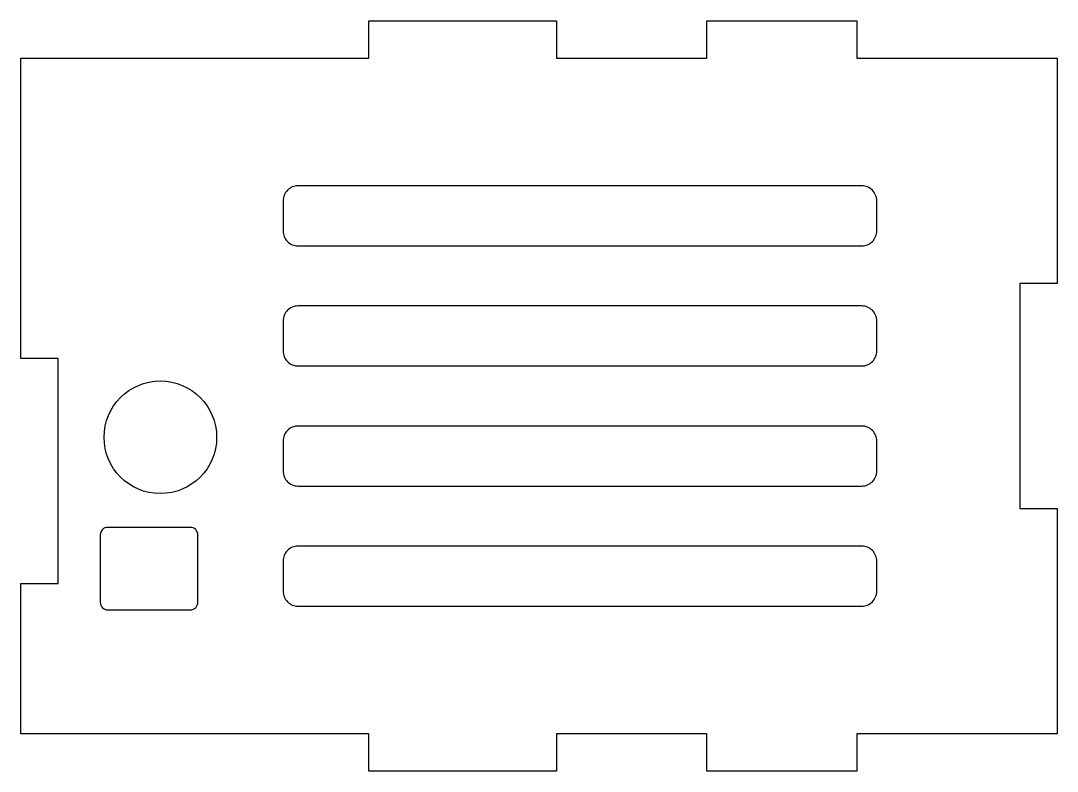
# Model space of a CAD drawing. Header units: millimetres. Extents: x -78 to 60, y -98 to 2.
import ezdxf

# ---------------------------------------------------------------- set-up
doc = ezdxf.new("R2010")
doc.units = ezdxf.units.MM
doc.layers.get('0').update_dxf_attribs({"linetype": 'CONTINUOUS'})

msp = doc.modelspace()

# ---------------------------------------------------------------- linework, layer by layer
msp.add_lwpolyline([(60, -93), (33.3, -93), (33.3, -98), (13.3, -98), (13.3, -93), (-6.7, -93), (-6.7, -98), (-31.7, -98), (-31.7, -93), (-78.1, -93), (-78.1, -73), (-73.1, -73), (-73.1, -43), (-78.1, -43), (-78.1, -3), (-31.7, -3), (-31.7, 2), (-6.7, 2), (-6.7, -3), (13.3, -3), (13.3, 2), (33.3, 2), (33.3, -3), (60, -3), (60, -33), (55, -33), (55, -63), (60, -63)], close=True)
for points in [[(-43.15, -22), (-43.15, -26, 0.414214), (-41.15, -28), (33.95, -28, 0.414214), (35.95, -26), (35.95, -22, 0.414214), (33.95, -20), (-41.15, -20, 0.414214)], [(-43.15, -38), (-43.15, -42, 0.414214), (-41.15, -44), (33.95, -44, 0.414214), (35.95, -42), (35.95, -38, 0.414214), (33.95, -36), (-41.15, -36, 0.414214)], [(-43.15, -54), (-43.15, -58, 0.414214), (-41.15, -60), (33.95, -60, 0.414214), (35.95, -58), (35.95, -54, 0.414214), (33.95, -52), (-41.15, -52, 0.414214)], [(-54.5, -75.5), (-54.5, -66.5, 0.414214), (-55.5, -65.5), (-66.5, -65.5, 0.414214), (-67.5, -66.5), (-67.5, -75.5, 0.414214), (-66.5, -76.5), (-55.5, -76.5, 0.414214)], [(-43.15, -70), (-43.15, -74, 0.414214), (-41.15, -76), (33.95, -76, 0.414214), (35.95, -74), (35.95, -70, 0.414214), (33.95, -68), (-41.15, -68, 0.414214)]]:
    msp.add_lwpolyline(points, format="xyb", close=True)
msp.add_circle((-59.5, -53.5), 7.5)

doc.saveas('drawing.dxf')
